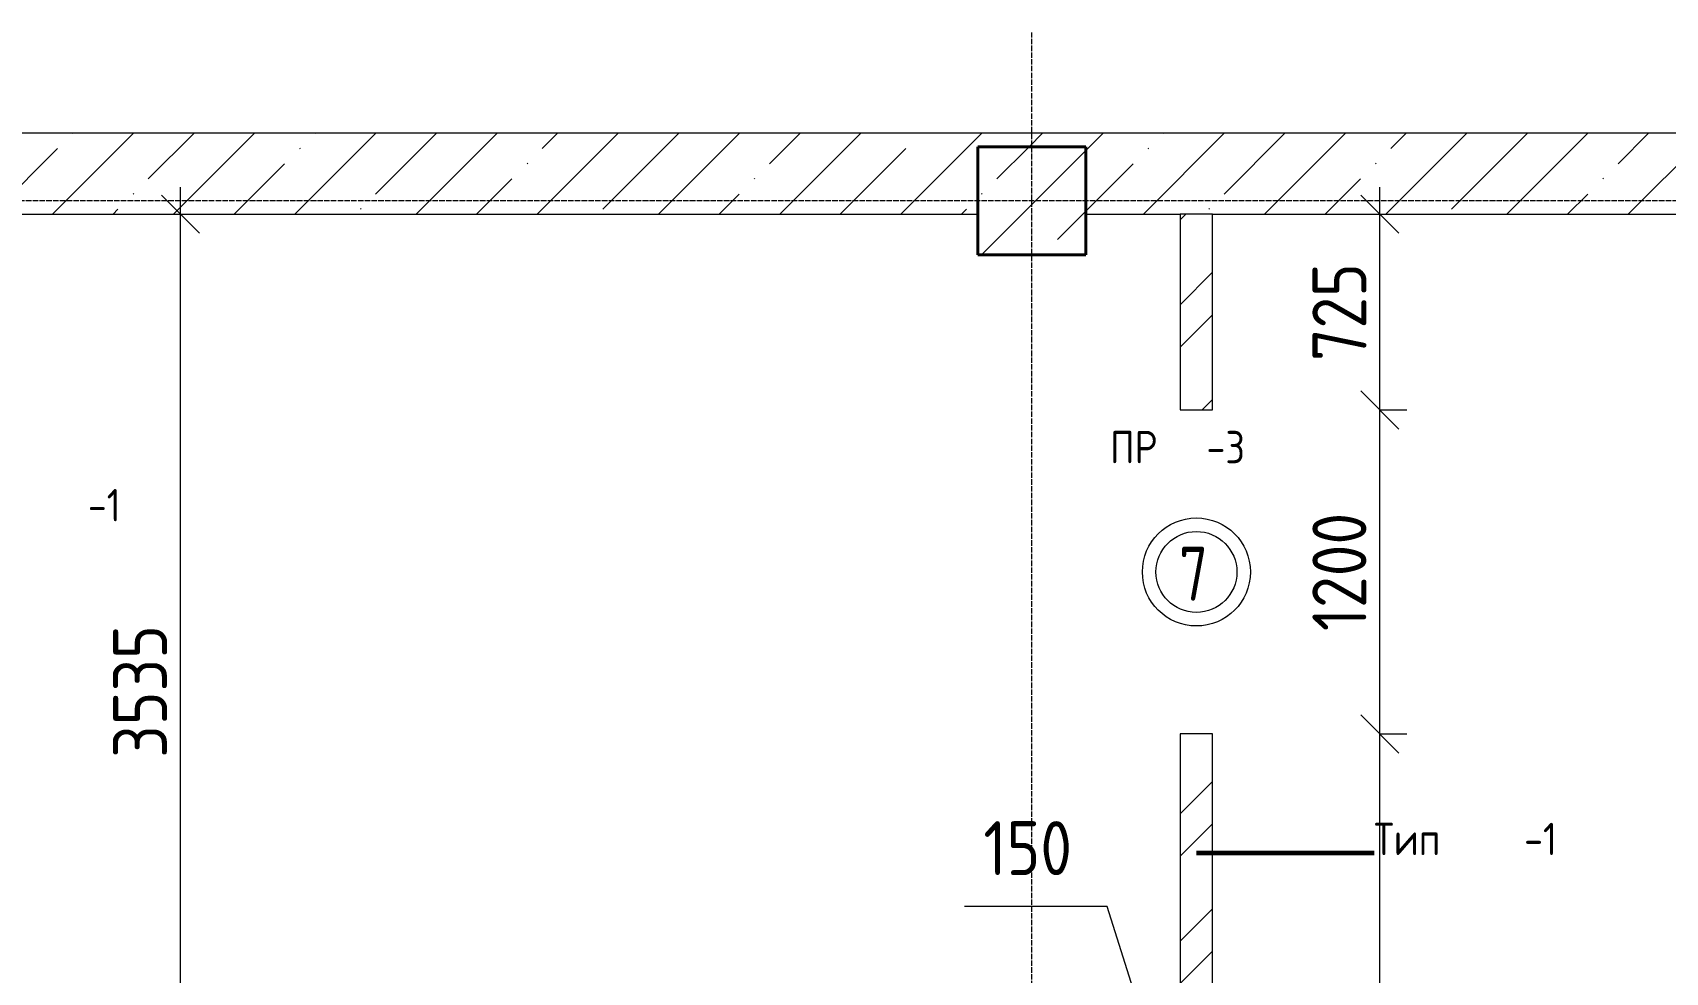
# Model space of a CAD drawing. Header units: millimetres. Extents: x -60946 to 138510, y -262288 to 24501.
# Drawn here: x 24099 to 30147, y 6547 to 10027 of the extents above; entities that cross this region are included whole.
import ezdxf

# ---------------------------------------------------------------- set-up
doc = ezdxf.new("R2010")
doc.units = ezdxf.units.MM
doc.linetypes.add('ADSK_Линия сетки', pattern=[25, 20, -2.5, 0, -2.5])
for name, color, linetype, lineweight in [('0) 1 вып перегородка', 7, 'Continuous', 60), ('Марки', 7, 'Continuous', 20), ('Марки дверей', 7, 'Continuous', 20), ('Несущие колонны', 7, 'Continuous', 18), ('Оси', 7, 'Continuous', 9), ('Перекрытие', 7, 'Continuous', 18), ('Размеры', 7, 'Continuous', 9), ('Стены внутренние', 7, 'Continuous', 18), ('Стены штриховка', 7, 'Continuous', 9)]:
    doc.layers.add(name, color=color, linetype=linetype, lineweight=lineweight)
doc.styles.add('GOST Common_3', font='', dxfattribs={"width": 0.9, "height": 200})
doc.styles.add('GOST Common_9', font='', dxfattribs={"width": 0.9, "height": 120})
doc.styles.add('GOST Common_B', font='', dxfattribs={"width": 0.8, "height": 200})
doc.styles.get('GOST Common_3').set_extended_font_data('GOST Common')
doc.styles.get('GOST Common_9').set_extended_font_data('GOST Common')
doc.styles.get('GOST Common_B').set_extended_font_data('GOST Common', bold=True)
doc.dimstyles.new('ADSK_Основной_2_0_1', dxfattribs={"dimscale": 304.8, "dimtxt": 201.142999, "dimasz": 0.463911, "dimexe": 0.328084, "dimexo": 0.328084, "dimgap": 0.164042, "dimtad": 1, "dimdec": 3, "dimrnd": 0.001, "dimdsep": 46, "dimtxsty": 'GOST Common_3', "dimblk1": 'OBLIQUE', "dimblk2": 'OBLIQUE', "dimsah": 1, "dimcen": 0.09, "dimdle": 0.328084, "dimazin": 2, "dimtfac": 1, "dimtdec": 4, "dimtix": 1, "dimtmove": 1, "dimatfit": 3, "dimfxl": 1, "dimtvp": 1, "dimtolj": 1, "dimtzin": 0, "dimlwd": 20, "dimlwe": 20, "dimarcsym": 2})
doc.dimstyles.new('ADSK_Основной_2_0_2', dxfattribs={"dimscale": 304.8, "dimtxt": 201.142999, "dimasz": 0.463911, "dimexe": 0.328084, "dimexo": 0.328084, "dimgap": 0.164042, "dimtad": 1, "dimdec": 3, "dimrnd": 0.001, "dimdsep": 46, "dimtxsty": 'GOST Common_3', "dimblk1": 'OBLIQUE', "dimblk2": 'OBLIQUE', "dimsah": 1, "dimcen": 0.09, "dimdle": 0.328084, "dimazin": 2, "dimtfac": 1, "dimtdec": 4, "dimtix": 1, "dimtmove": 0, "dimatfit": 3, "dimfxl": 1, "dimtvp": 1, "dimtolj": 1, "dimtzin": 0, "dimlwd": 20, "dimlwe": 20, "dimarcsym": 2})
pattern_1 = [(45, (0, 0), (-224.5064, 224.5064), []), (45, (224.5, 0), (-224.5064, 224.5064), [396.875, -79.375, 3.353, -76.022])]

# ---------------------------------------------------------------- blocks, each defined once
blk = doc.blocks.new('ADSK_КолоннаЖБ_Прямоугольная - 400x400 мм-1809659-Кладочный план подвала')
at = {"layer": 'Несущие колонны', "lineweight": 40}
for p, q in [((-200, 200), (200, 200)), ((-200, -200), (-200, 200)), ((200, 200), (200, -200)), ((200, -200), (-200, -200))]:
    blk.add_line(p, q, dxfattribs=at)
blk = doc.blocks.new('М_двери1 - Марка экземпляра 2-3719212-Кладочный план подвала')
at = {"layer": 'Марки дверей'}
for radius in [2, 1.5]:
    blk.add_circle((0, 0), radius, dxfattribs=at)
blk = doc.blocks.new('_Oblique')
at = {"color": 0, "linetype": 'ByBlock', "lineweight": -2}
blk.add_line((-0.5, -0.5), (0.5, 0.5), dxfattribs=at)
blk = doc.blocks.new('DIMBLOCK487-Кладочный план подвала')
at = {"layer": 'Defpoints', "color": 0, "transparency": 16777216}
for p in [(28989.7, 7430), (29089.7, 7430), (28989.7, 3725)]:
    blk.add_point(p, dxfattribs=at)
at = {"layer": 'Размеры', "color": 0, "lineweight": 20, "transparency": 16777216}
for p, q in [((29089.7, 3625), (29089.7, 7530)), ((29089.7, 7430), (29189.7, 7430)), ((29089.7, 3725), (29189.7, 3725))]:
    blk.add_line(p, q, dxfattribs=at)
at = {"layer": 'Размеры', "color": 0, "lineweight": 20, "transparency": 16777216, "xscale": 141.4, "yscale": 141.4, "zscale": 141.4}
for p, rotation in [((29089.7, 7430), 90), ((29089.7, 3725), 270)]:
    blk.add_blockref('_Oblique', p, dxfattribs=dict(at, rotation=rotation))
at = {"layer": 'Размеры', "color": 0, "lineweight": 9, "transparency": 16777216, "insert": (28939.7, 5577.5), "char_height": 200, "width": 605.475, "attachment_point": 5, "rotation": 90, "style": 'GOST Common_3'}
blk.add_mtext('\\A1;3705', dxfattribs=at)
blk = doc.blocks.new('DIMBLOCK488-Кладочный план подвала')
at = {"layer": 'Defpoints', "color": 0, "transparency": 16777216}
for p in [(28989.7, 8630), (29089.7, 8630), (28989.7, 7430)]:
    blk.add_point(p, dxfattribs=at)
at = {"layer": 'Размеры', "color": 0, "lineweight": 20, "transparency": 16777216}
for p, q in [((29089.7, 7330), (29089.7, 8730)), ((29089.7, 8630), (29189.7, 8630)), ((29089.7, 7430), (29189.7, 7430))]:
    blk.add_line(p, q, dxfattribs=at)
at = {"layer": 'Размеры', "color": 0, "lineweight": 20, "transparency": 16777216, "xscale": 141.4, "yscale": 141.4, "zscale": 141.4}
for p, rotation in [((29089.7, 8630), 90), ((29089.7, 7430), 270)]:
    blk.add_blockref('_Oblique', p, dxfattribs=dict(at, rotation=rotation))
at = {"layer": 'Размеры', "color": 0, "lineweight": 9, "transparency": 16777216, "insert": (28939.7, 8030), "char_height": 200, "width": 560.473, "attachment_point": 5, "rotation": 90, "style": 'GOST Common_3'}
blk.add_mtext('\\A1;1200', dxfattribs=at)
blk = doc.blocks.new('DIMBLOCK489-Кладочный план подвала')
at = {"layer": 'Defpoints', "color": 0, "transparency": 16777216}
for p in [(28989.7, 9355), (29089.7, 9355), (28989.7, 8630)]:
    blk.add_point(p, dxfattribs=at)
at = {"layer": 'Размеры', "color": 0, "lineweight": 20, "transparency": 16777216}
for p, q in [((29089.7, 8530), (29089.7, 9455)), ((29089.7, 9355), (29189.7, 9355)), ((29089.7, 8630), (29189.7, 8630))]:
    blk.add_line(p, q, dxfattribs=at)
at = {"layer": 'Размеры', "color": 0, "lineweight": 20, "transparency": 16777216, "xscale": 141.4, "yscale": 141.4, "zscale": 141.4}
for p, rotation in [((29089.7, 9355), 90), ((29089.7, 8630), 270)]:
    blk.add_blockref('_Oblique', p, dxfattribs=dict(at, rotation=rotation))
at = {"layer": 'Размеры', "color": 0, "lineweight": 9, "transparency": 16777216, "insert": (28939.7, 8992.5), "char_height": 200, "width": 454.106, "attachment_point": 5, "rotation": 90, "style": 'GOST Common_3'}
blk.add_mtext('\\A1;725', dxfattribs=at)
blk = doc.blocks.new('DIMBLOCK493-Кладочный план подвала')
at = {"layer": 'Defpoints', "color": 0, "transparency": 16777216}
for p in [(28200, 6274), (28350, 6274), (28350, 6174)]:
    blk.add_point(p, dxfattribs=at)
at = {"layer": 'Размеры', "color": 0, "lineweight": 20, "transparency": 16777216}
for p, q in [((28080, 6790.5), (27551.5, 6790.5)), ((28275, 6174), (28080, 6790.5)), ((28100, 6174), (28450, 6174)), ((28200, 6174), (28200, 6074)), ((28350, 6174), (28350, 6074))]:
    blk.add_line(p, q, dxfattribs=at)
at = {"layer": 'Размеры', "color": 0, "lineweight": 20, "transparency": 16777216, "xscale": 141.4, "yscale": 141.4, "zscale": 141.4, "rotation": 180}
blk.add_blockref('_Oblique', (28200, 6174), dxfattribs=at)
at = {"layer": 'Размеры', "color": 0, "lineweight": 20, "transparency": 16777216, "xscale": 141.4, "yscale": 141.4, "zscale": 141.4}
blk.add_blockref('_Oblique', (28350, 6174), dxfattribs=at)
at = {"layer": 'Размеры', "color": 0, "lineweight": 9, "transparency": 16777216, "insert": (27620.9, 7107.2), "char_height": 200, "width": 409.104, "attachment_point": 1, "line_spacing_factor": 1.022761, "style": 'GOST Common_3'}
blk.add_mtext('\\A1;150', dxfattribs=at)
blk = doc.blocks.new('DIMBLOCK497-Кладочный план подвала')
at = {"layer": 'Defpoints', "color": 0, "transparency": 16777216}
for p in [(24547.1, 9355), (24647.1, 9355), (25260, 5820)]:
    blk.add_point(p, dxfattribs=at)
at = {"layer": 'Размеры', "color": 0, "lineweight": 20, "transparency": 16777216}
for p, q in [((24647.1, 5720), (24647.1, 9455)), ((24647.1, 9355), (24747.1, 9355)), ((25160, 5820), (24547.1, 5820))]:
    blk.add_line(p, q, dxfattribs=at)
at = {"layer": 'Размеры', "color": 0, "lineweight": 20, "transparency": 16777216, "xscale": 141.4, "yscale": 141.4, "zscale": 141.4}
for p, rotation in [((24647.1, 9355), 90), ((24647.1, 5820), 270)]:
    blk.add_blockref('_Oblique', p, dxfattribs=dict(at, rotation=rotation))
at = {"layer": 'Размеры', "color": 0, "lineweight": 9, "transparency": 16777216, "insert": (24497.1, 7587.5), "char_height": 200, "width": 605.475, "attachment_point": 5, "rotation": 90, "style": 'GOST Common_3'}
blk.add_mtext('\\A1;3535', dxfattribs=at)

msp = doc.modelspace()

# ---------------------------------------------------------------- hatches: boundary and pattern name
at = {"layer": 'Несущие колонны', "lineweight": 9}
h = msp.add_hatch(dxfattribs=at)
h.set_pattern_fill('FP_3', color=256, style=0, pattern_type=2)
h.set_pattern_definition(pattern_1)
h.paths.add_polyline_path([(28000, 9204.969), (28000, 9604.969), (27600, 9604.969), (27600, 9204.969)])
at = {"layer": 'Стены внутренние', "lineweight": 9}
h = msp.add_hatch(dxfattribs=at)
h.set_pattern_fill('FP_3', color=256, style=0, pattern_type=2)
h.set_pattern_definition(pattern_1)
h.paths.add_polyline_path([(41913.8613, 9354.969), (42000, 9354.969), (42000, 9654.969), (12600, 9654.969), (12600, 9354.969), (14600, 9354.969), (14600, 9604.969), (15000, 9604.969), (15000, 9354.969), (15600, 9354.969), (15600, 9604.969), (16000, 9604.969), (16000, 9354.969), (21600, 9354.969), (21600, 9604.969), (22000, 9604.969), (22000, 9354.969), (27600, 9354.969), (27600, 9604.969), (28000, 9604.969), (28000, 9354.969), (39600, 9354.969), (39600, 9604.969), (40000, 9604.969), (40000, 9354.969), (41900, 9354.969)])
h = msp.add_hatch(dxfattribs=at)
h.set_pattern_fill('FP_2', color=256, style=0, pattern_type=2)
h.set_pattern_definition([(45, (0, 0), (-235.7317, 235.7317), []), (45, (157.15, 0), (-235.7317, 235.7317), [])])
h.paths.add_polyline_path([(28470, 3724.969), (28470, 7429.969), (28350, 7429.969), (28350, 3724.969)])
h.paths.add_polyline_path([(28470, 8629.969), (28470, 9354.969), (28350, 9354.969), (28350, 8629.969)])

# ---------------------------------------------------------------- linework, layer by layer
at = {"layer": '0) 1 вып перегородка'}
msp.add_line((28410, 6990.2341), (29068.1894, 6990.2341), dxfattribs=at)
at = {"layer": 'Несущие колонны', "lineweight": 9}
for p, q in [((27600, 9354.969), (27600, 9204.969)), ((28000, 9204.969), (28000, 9354.969)), ((27600, 9204.969), (28000, 9204.969))]:
    msp.add_line(p, q, dxfattribs=at)
at = {"layer": 'Оси', "linetype": 'ADSK_Линия сетки', "lineweight": 5}
for p, q in [((27800, -10973.8823), (27800, 10027.4451)), ((62221.372, 9404.969), (-25240.0967, 9404.969))]:
    msp.add_line(p, q, dxfattribs=at)
at = {"layer": 'Перекрытие'}
for p, q in [((23190, 9354.969), (27600, 9354.969)), ((28000, 9354.969), (28350, 9354.969)), ((28470, 9354.969), (33600, 9354.969))]:
    msp.add_line(p, q, dxfattribs=at)
at = {"layer": 'Стены внутренние', "lineweight": 5}
for p, q in [((42000, 9654.969), (12600, 9654.969)), ((23190, 9354.969), (27600, 9354.969)), ((28000, 9354.969), (28350, 9354.969)), ((28350, 9354.969), (28350, 8629.969)), ((28470, 9354.969), (39600, 9354.969)), ((28470, 8629.969), (28470, 9354.969)), ((28350, 8629.969), (28470, 8629.969)), ((28470, 7429.969), (28350, 7429.969)), ((28350, 7429.969), (28350, 5819.969)), ((28470, 3724.969), (28470, 7429.969))]:
    msp.add_line(p, q, dxfattribs=at)
at = {"layer": 'Стены штриховка', "lineweight": 9}
msp.add_line((28470, 9354.969), (28350, 9354.969), dxfattribs=at)

# ---------------------------------------------------------------- block references
at = {"layer": 'Марки дверей', "xscale": 99.99999999999993, "yscale": 99.99999999999993, "zscale": 99.99999999999993}
msp.add_blockref('М_двери1 - Марка экземпляра 2-3719212-Кладочный план подвала', (28410, 8029.969), dxfattribs=at)
at = {"layer": 'Несущие колонны', "lineweight": 40, "rotation": 89.9999999999999}
msp.add_blockref('ADSK_КолоннаЖБ_Прямоугольная - 400x400 мм-1809659-Кладочный план подвала', (27800, 9404.969), dxfattribs=at)

# ---------------------------------------------------------------- texts
at = {"layer": '0) 1 вып перегородка', "color": 116, "lineweight": 9, "true_color": 0x008040, "char_height": 120, "attachment_point": 1, "style": 'GOST Common_9'}
for s, insert, width in [('-1', (24303.625, 8337.3579), 368.77625), ('Тип', (29068.1894, 7101.1612), 673.4175), ('-1', (29623.8144, 7101.1612), 368.77625)]:
    msp.add_mtext(s, dxfattribs=dict(at, insert=insert, width=width))
at = {"layer": 'Марки', "lineweight": 9, "char_height": 120, "attachment_point": 1, "style": 'GOST Common_9'}
for s, insert, width in [('ПР', (28090.1, 8552.3961), 432.91125), ('-3', (28447.2875, 8552.3961), 389.620125)]:
    msp.add_mtext(s, dxfattribs=dict(at, insert=insert, width=width))
at = {"layer": 'Марки дверей', "lineweight": 5, "insert": (28345.9426, 8123.6279), "char_height": 200, "width": 147.5105, "attachment_point": 1, "style": 'GOST Common_B'}
msp.add_mtext('\\fGOST Common|b1|i0|c204|p34|;\\W.8;7', dxfattribs=at)

# ---------------------------------------------------------------- dimensions: what is measured, and where the dimension line sits
at = {"layer": 'Размеры', "lineweight": 9}
for base, p1, p2, override, picture, middle in [((24647.0704, 9354.969), (25260, 5819.969), (24547.0855, 9354.969), {"dimpost": '<>', "dimfxl": 3606.171382}, 'DIMBLOCK497-Кладочный план подвала', (24497.0704, 7587.469)), ((29089.6776, 9354.969), (28989.6927, 8629.969), (28989.6927, 9354.969), {"dimpost": '<>', "dimfxl": 725}, 'DIMBLOCK489-Кладочный план подвала', (28939.6776, 8992.469)), ((29089.6776, 8629.969), (28989.6927, 7429.969), (28989.6927, 8629.969), {"dimpost": '<>', "dimfxl": 1200}, 'DIMBLOCK488-Кладочный план подвала', (28939.6776, 8029.969)), ((29089.6776, 7429.969), (28989.6927, 3724.969), (28989.6927, 7429.969), {"dimpost": '<>', "dimfxl": 3705}, 'DIMBLOCK487-Кладочный план подвала', (28939.6776, 5577.469))]:
    dim = msp.add_linear_dim(base=base, p1=p1, p2=p2, angle=90, dimstyle='ADSK_Основной_2_0_2', override=override, dxfattribs=at)
    dim.commit()
    dim.dimension.update_dxf_attribs({"geometry": picture, "text_midpoint": middle})
dim = msp.add_linear_dim(base=(28350, 6173.9889), p1=(28200, 6273.9738), p2=(28350, 6273.9738), dimstyle='ADSK_Основной_2_0_1', override={"dimpost": '<>', "dimfxl": 150}, dxfattribs=at)
dim.commit()
dim.dimension.update_dxf_attribs({"geometry": 'DIMBLOCK493-Кладочный план подвала', "text_midpoint": (28030.0444, 6790.5259), "dimtype": 160})

doc.saveas('drawing.dxf')
